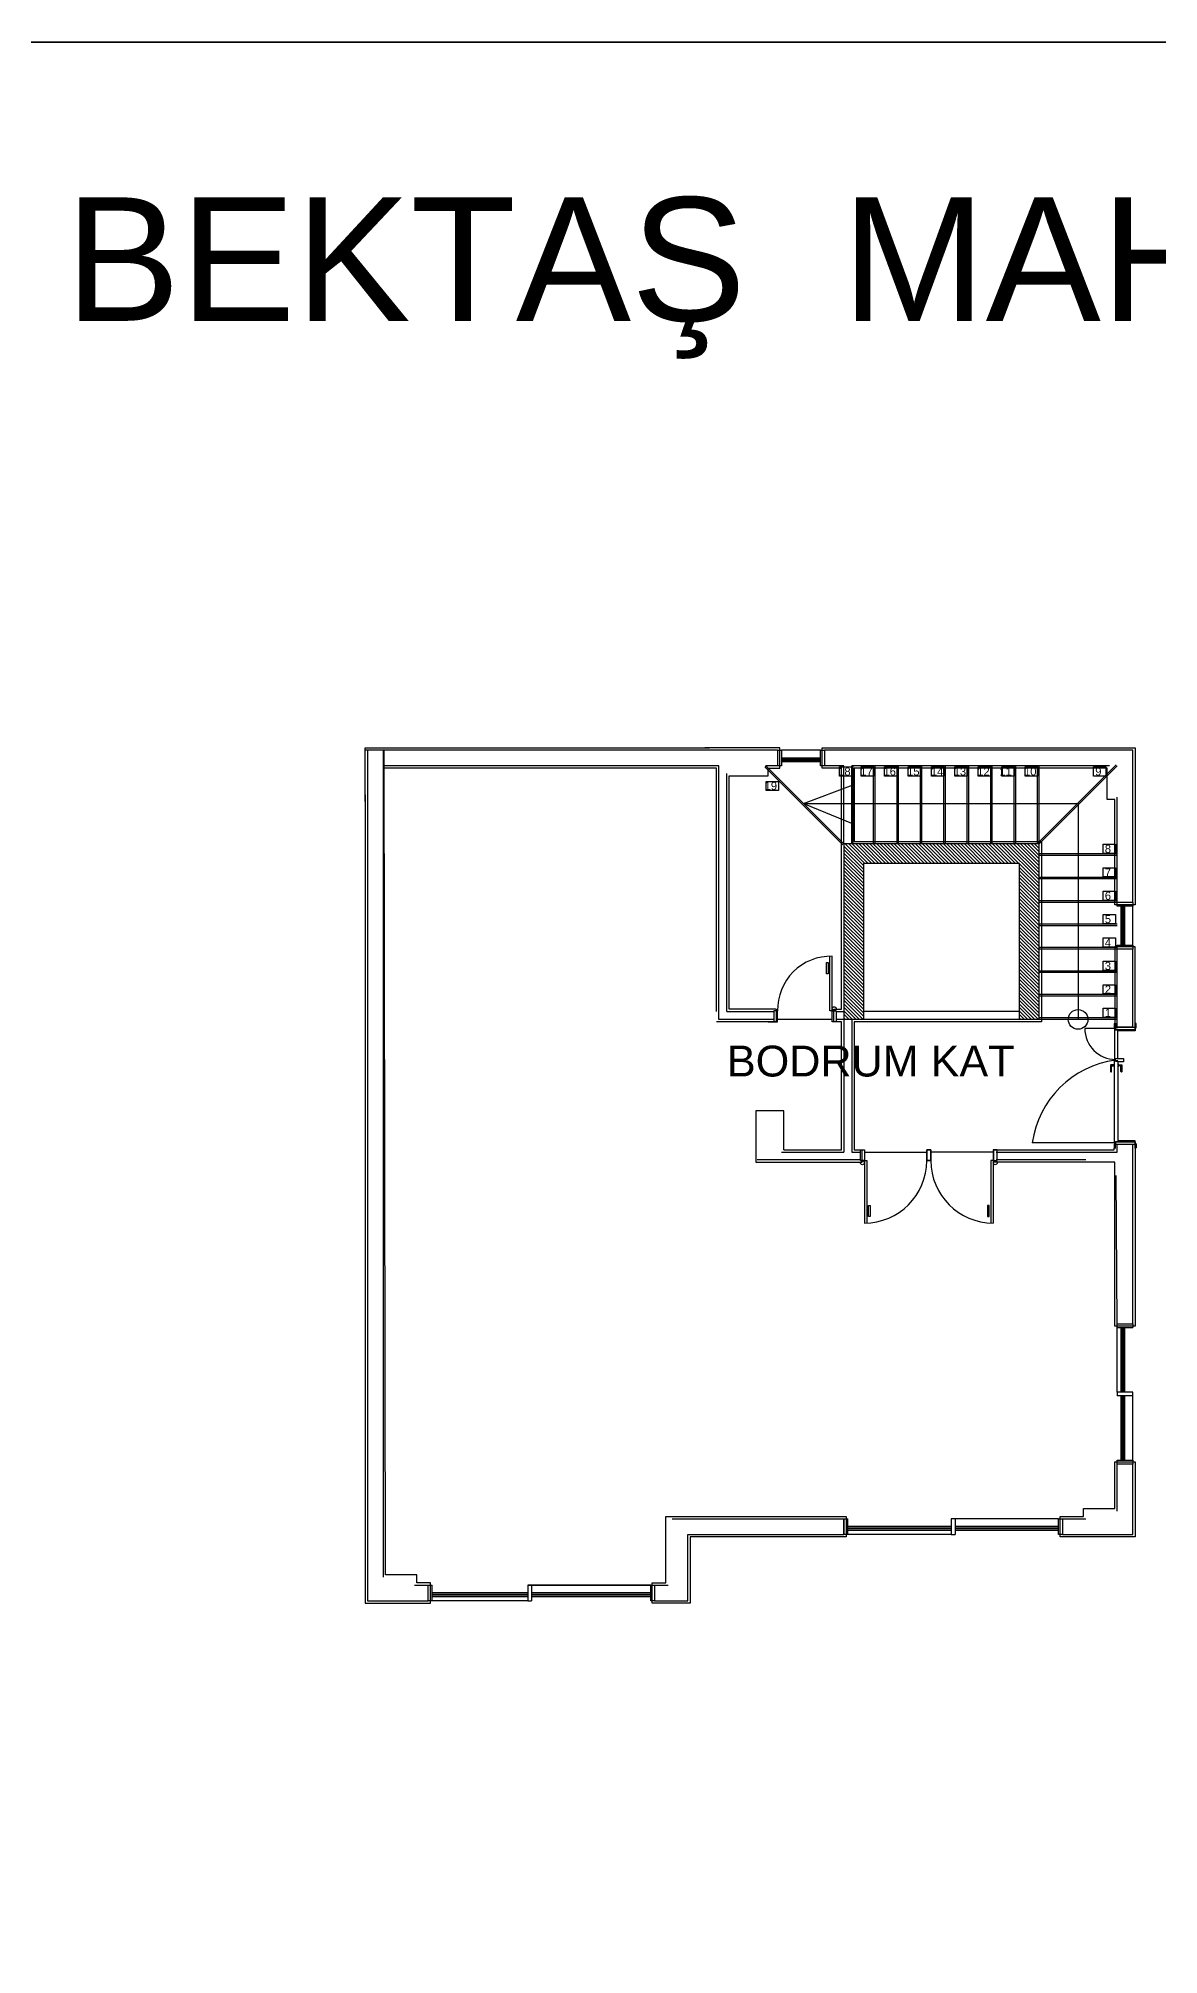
# Model space of a CAD drawing. Header units: millimetres. Extents: x 708 to 46452, y -4963 to 3960.
# Drawn here: x 5592 to 5951, y 3345 to 3959 of the extents above; entities that cross this region are included whole.
import ezdxf

# ---------------------------------------------------------------- set-up
doc = ezdxf.new("R2010")
doc.units = ezdxf.units.MM
doc.layers.add('görünüş1', color=251, linetype='Continuous', lineweight=35)
doc.layers.add('YAZI', color=40, linetype='Continuous', lineweight=25)
doc.styles.add('mimari altlik$0$194_PTB_WET_B1$0$Standard', font='arial.ttf')
doc.styles.get("Standard").update_dxf_attribs({"font": 'arial.ttf'})

msp = doc.modelspace()

# ---------------------------------------------------------------- linework, layer by layer
for p, q in [((5697.122, 3714.7), (5697.122, 3731.896)), ((5697.122, 3731.896), (5807.372, 3731.896)), ((5806.622, 3731.146), (5697.122, 3731.146)), ((5697.872, 3731.146), (5697.872, 3715.45)), ((5702.872, 3731.146), (5702.872, 3466.146)), ((5703.622, 3466.896), (5703.139, 3731.146)), ((5829.872, 3731.896), (5805.872, 3731.896)), ((5829.122, 3731.146), (5806.622, 3731.146)), ((5829.122, 3731.146), (5829.122, 3726.146)), ((5829.122, 3731.146), (5830.372, 3731.146)), ((5829.872, 3725.396), (5829.872, 3731.896)), ((5842.872, 3731.146), (5830.372, 3731.146)), ((5830.372, 3731.146), (5830.372, 3726.146)), ((5842.872, 3728.646), (5830.372, 3728.646)), ((5842.872, 3728.146), (5830.372, 3728.146)), ((5842.872, 3727.896), (5830.372, 3727.896)), ((5842.872, 3727.396), (5830.372, 3727.396)), ((5842.872, 3726.146), (5842.872, 3731.146)), ((5842.872, 3731.146), (5844.122, 3731.146)), ((5843.372, 3725.396), (5843.372, 3731.896)), ((5843.372, 3731.896), (5943.622, 3731.896)), ((5942.872, 3731.146), (5844.122, 3731.146)), ((5844.122, 3731.146), (5844.122, 3726.146)), ((5942.872, 3682.396), (5942.872, 3731.146)), ((5943.622, 3731.896), (5943.622, 3681.646)), ((5747.247, 3726.146), (5703.148, 3726.146)), ((5809.622, 3725.396), (5703.15, 3725.396)), ((5810.372, 3726.146), (5747.247, 3726.146)), ((5809.622, 3647.396), (5809.622, 3725.396)), ((5810.372, 3644.896), (5810.372, 3726.146)), ((5812.872, 3647.396), (5812.872, 3723.646)), ((5813.622, 3648.146), (5813.622, 3722.896)), ((5813.622, 3722.896), (5826.122, 3722.896)), ((5825.372, 3725.439), (5825.372, 3726.146)), ((5829.122, 3726.146), (5825.372, 3726.146)), ((5826.122, 3722.896), (5826.122, 3725.396)), ((5826.122, 3725.396), (5829.872, 3725.396)), ((5830.372, 3726.146), (5829.122, 3726.146)), ((5844.122, 3726.146), (5842.872, 3726.146)), ((5849.622, 3725.396), (5843.372, 3725.396)), ((5850.372, 3726.146), (5844.122, 3726.146)), ((5849.622, 3648.146), (5849.622, 3725.396)), ((5850.372, 3701.146), (5850.372, 3726.146)), ((5935.372, 3726.146), (5852.872, 3726.146)), ((5852.872, 3701.146), (5852.872, 3726.146)), ((5934.622, 3725.396), (5853.622, 3725.396)), ((5853.622, 3725.396), (5853.622, 3701.896)), ((5934.622, 3715.396), (5934.622, 3725.396)), ((5697.122, 3716.896), (5697.122, 3457.896)), ((5697.872, 3716.146), (5697.872, 3637.396)), ((5937.122, 3715.396), (5934.622, 3715.396)), ((5937.122, 3681.646), (5937.122, 3715.396)), ((5937.872, 3682.396), (5937.872, 3716.146)), ((5837.452, 3714.066), (5925.372, 3714.066)), ((5925.372, 3714.066), (5925.372, 3644.896)), ((5912.872, 3701.146), (5850.372, 3701.146)), ((5850.372, 3701.146), (5850.372, 3644.896)), ((5856.622, 3694.194), (5850.372, 3700.444)), ((5856.622, 3693.072), (5850.372, 3699.322)), ((5856.622, 3691.949), (5850.372, 3698.199)), ((5856.622, 3690.827), (5850.372, 3697.077)), ((5857.043, 3694.896), (5850.793, 3701.146)), ((5858.165, 3694.896), (5851.915, 3701.146)), ((5859.288, 3694.896), (5853.038, 3701.146)), ((5853.622, 3701.896), (5913.622, 3701.896)), ((5860.41, 3694.896), (5854.16, 3701.146)), ((5861.533, 3694.896), (5855.283, 3701.146)), ((5862.655, 3694.896), (5856.405, 3701.146)), ((5863.778, 3694.896), (5857.528, 3701.146)), ((5864.9, 3694.896), (5858.65, 3701.146)), ((5866.023, 3694.896), (5859.773, 3701.146)), ((5867.145, 3694.896), (5860.895, 3701.146)), ((5868.268, 3694.896), (5862.018, 3701.146)), ((5869.39, 3694.896), (5863.14, 3701.146)), ((5870.513, 3694.896), (5864.263, 3701.146)), ((5871.636, 3694.896), (5865.386, 3701.146)), ((5872.758, 3694.896), (5866.508, 3701.146)), ((5873.881, 3694.896), (5867.631, 3701.146)), ((5875.003, 3694.896), (5868.753, 3701.146)), ((5876.126, 3694.896), (5869.876, 3701.146)), ((5877.248, 3694.896), (5870.998, 3701.146)), ((5878.371, 3694.896), (5872.121, 3701.146)), ((5879.493, 3694.896), (5873.243, 3701.146)), ((5880.616, 3694.896), (5874.366, 3701.146)), ((5881.738, 3694.896), (5875.488, 3701.146)), ((5882.861, 3694.896), (5876.611, 3701.146)), ((5883.983, 3694.896), (5877.733, 3701.146)), ((5885.106, 3694.896), (5878.856, 3701.146)), ((5886.228, 3694.896), (5879.978, 3701.146)), ((5887.351, 3694.896), (5881.101, 3701.146)), ((5888.474, 3694.896), (5882.224, 3701.146)), ((5889.596, 3694.896), (5883.346, 3701.146)), ((5890.719, 3694.896), (5884.469, 3701.146)), ((5891.841, 3694.896), (5885.591, 3701.146)), ((5892.964, 3694.896), (5886.714, 3701.146)), ((5894.086, 3694.896), (5887.836, 3701.146)), ((5895.209, 3694.896), (5888.959, 3701.146)), ((5896.331, 3694.896), (5890.081, 3701.146)), ((5897.454, 3694.896), (5891.204, 3701.146)), ((5898.576, 3694.896), (5892.326, 3701.146)), ((5899.699, 3694.896), (5893.449, 3701.146)), ((5900.821, 3694.896), (5894.571, 3701.146)), ((5901.944, 3694.896), (5895.694, 3701.146)), ((5903.066, 3694.896), (5896.816, 3701.146)), ((5904.189, 3694.896), (5897.939, 3701.146)), ((5905.312, 3694.896), (5899.062, 3701.146)), ((5906.434, 3694.896), (5900.184, 3701.146)), ((5912.872, 3689.581), (5901.307, 3701.146)), ((5912.872, 3690.703), (5902.429, 3701.146)), ((5912.872, 3691.826), (5903.552, 3701.146)), ((5912.872, 3692.948), (5904.674, 3701.146)), ((5912.872, 3694.071), (5905.797, 3701.146)), ((5912.872, 3695.193), (5906.919, 3701.146)), ((5912.872, 3696.316), (5908.042, 3701.146)), ((5912.872, 3697.438), (5909.164, 3701.146)), ((5912.872, 3698.561), (5910.287, 3701.146)), ((5912.872, 3699.683), (5911.409, 3701.146)), ((5912.872, 3700.806), (5912.532, 3701.146)), ((5912.872, 3644.896), (5912.872, 3701.146)), ((5937.872, 3697.896), (5912.872, 3697.896)), ((5937.872, 3697.396), (5912.872, 3697.396)), ((5913.622, 3701.896), (5913.622, 3644.146)), ((5856.622, 3689.704), (5850.372, 3695.954)), ((5856.622, 3688.582), (5850.372, 3694.832)), ((5856.622, 3687.459), (5850.372, 3693.709)), ((5856.622, 3686.336), (5850.372, 3692.586)), ((5856.622, 3685.214), (5850.372, 3691.464)), ((5856.622, 3684.091), (5850.372, 3690.341)), ((5906.622, 3694.896), (5856.622, 3694.896)), ((5856.622, 3694.896), (5856.622, 3644.896)), ((5906.622, 3644.896), (5906.622, 3694.896)), ((5912.872, 3688.458), (5906.622, 3694.708)), ((5912.872, 3687.336), (5906.622, 3693.586)), ((5912.872, 3686.213), (5906.622, 3692.463)), ((5912.872, 3685.091), (5906.622, 3691.341)), ((5912.872, 3683.968), (5906.622, 3690.218)), ((5937.872, 3690.396), (5912.872, 3690.396)), ((5856.622, 3682.969), (5850.372, 3689.219)), ((5856.622, 3681.846), (5850.372, 3688.096)), ((5856.622, 3680.724), (5850.372, 3686.974)), ((5856.622, 3679.601), (5850.372, 3685.851)), ((5856.622, 3678.479), (5850.372, 3684.729)), ((5912.872, 3682.845), (5906.622, 3689.095)), ((5912.872, 3681.723), (5906.622, 3687.973)), ((5912.872, 3680.6), (5906.622, 3686.85)), ((5912.872, 3679.478), (5906.622, 3685.728)), ((5912.872, 3678.355), (5906.622, 3684.605)), ((5937.872, 3689.896), (5912.872, 3689.896)), ((5856.622, 3677.356), (5850.372, 3683.606)), ((5856.622, 3676.234), (5850.372, 3682.484)), ((5856.622, 3675.111), (5850.372, 3681.361)), ((5856.622, 3673.989), (5850.372, 3680.239)), ((5856.622, 3672.866), (5850.372, 3679.116)), ((5856.622, 3671.744), (5850.372, 3677.994)), ((5912.872, 3677.233), (5906.622, 3683.483)), ((5912.872, 3676.11), (5906.622, 3682.36)), ((5912.872, 3674.988), (5906.622, 3681.238)), ((5912.872, 3673.865), (5906.622, 3680.115)), ((5912.872, 3672.743), (5906.622, 3678.993)), ((5912.872, 3671.62), (5906.622, 3677.87)), ((5937.872, 3682.896), (5912.872, 3682.896)), ((5937.872, 3682.396), (5912.872, 3682.396)), ((5943.622, 3681.646), (5937.122, 3681.646)), ((5942.872, 3682.396), (5937.872, 3682.396)), ((5937.872, 3681.146), (5937.872, 3682.396)), ((5942.872, 3681.146), (5937.872, 3681.146)), ((5939.122, 3668.646), (5939.122, 3681.146)), ((5939.622, 3668.646), (5939.622, 3681.146)), ((5939.872, 3668.646), (5939.872, 3681.146)), ((5940.372, 3668.646), (5940.372, 3681.146)), ((5942.872, 3682.396), (5942.872, 3681.146)), ((5942.872, 3668.646), (5942.872, 3681.146)), ((5856.622, 3670.621), (5850.372, 3676.871)), ((5856.622, 3669.499), (5850.372, 3675.749)), ((5856.622, 3668.376), (5850.372, 3674.626)), ((5856.622, 3667.253), (5850.372, 3673.503)), ((5856.622, 3666.131), (5850.372, 3672.381)), ((5912.872, 3670.498), (5906.622, 3676.748)), ((5912.872, 3669.375), (5906.622, 3675.625)), ((5912.872, 3668.253), (5906.622, 3674.503)), ((5912.872, 3667.13), (5906.622, 3673.38)), ((5912.872, 3666.008), (5906.622, 3672.258)), ((5937.872, 3675.396), (5912.872, 3675.396)), ((5937.872, 3674.896), (5912.872, 3674.896)), ((5856.622, 3665.008), (5850.372, 3671.258)), ((5856.622, 3663.886), (5850.372, 3670.136)), ((5856.622, 3662.763), (5850.372, 3669.013)), ((5856.622, 3661.641), (5850.372, 3667.891)), ((5856.622, 3660.518), (5850.372, 3666.768)), ((5856.622, 3659.396), (5850.372, 3665.646)), ((5912.872, 3664.885), (5906.622, 3671.135)), ((5912.872, 3663.762), (5906.622, 3670.012)), ((5912.872, 3662.64), (5906.622, 3668.89)), ((5912.872, 3661.517), (5906.622, 3667.767)), ((5912.872, 3660.395), (5906.622, 3666.645)), ((5912.872, 3659.272), (5906.622, 3665.522)), ((5937.872, 3667.896), (5912.872, 3667.896)), ((5937.872, 3667.396), (5912.872, 3667.396)), ((5943.622, 3668.146), (5937.122, 3668.146)), ((5937.122, 3668.146), (5937.122, 3641.646)), ((5937.872, 3667.396), (5937.872, 3668.646)), ((5937.872, 3668.646), (5942.872, 3668.646)), ((5937.872, 3642.396), (5937.872, 3667.396)), ((5942.872, 3667.396), (5937.872, 3667.396)), ((5942.872, 3668.646), (5942.872, 3667.396)), ((5942.872, 3642.396), (5942.872, 3667.396)), ((5943.622, 3641.646), (5943.622, 3668.146)), ((5844.838, 3659.494, 0), (5844.838, 3663.083, 0)), ((5844.838, 3663.083, 0), (5845.284, 3663.083, 0)), ((5845.284, 3659.494, 0), (5844.838, 3659.494, 0)), ((5845.284, 3663.083, 0), (5845.284, 3659.494, 0)), ((5845.883, 3647.646, 0), (5845.883, 3665.132, 0)), ((5846.633, 3647.646, 0), (5846.633, 3665.146, 0)), ((5856.622, 3658.273), (5850.372, 3664.523)), ((5856.622, 3657.151), (5850.372, 3663.401)), ((5856.622, 3656.028), (5850.372, 3662.278)), ((5856.622, 3654.906), (5850.372, 3661.156)), ((5856.622, 3653.783), (5850.372, 3660.033)), ((5912.872, 3658.15), (5906.622, 3664.4)), ((5912.872, 3657.027), (5906.622, 3663.277)), ((5912.872, 3655.905), (5906.622, 3662.155)), ((5912.872, 3654.782), (5906.622, 3661.032)), ((5912.872, 3653.66), (5906.622, 3659.91)), ((5937.872, 3660.396), (5912.872, 3660.396)), ((5937.872, 3659.896), (5912.872, 3659.896)), ((5856.622, 3652.661), (5850.372, 3658.911)), ((5856.622, 3651.538), (5850.372, 3657.788)), ((5856.622, 3650.415), (5850.372, 3656.665)), ((5856.622, 3649.293), (5850.372, 3655.543)), ((5856.622, 3648.17), (5850.372, 3654.42)), ((5856.622, 3647.048), (5850.372, 3653.298)), ((5912.872, 3652.537), (5906.622, 3658.787)), ((5912.872, 3651.415), (5906.622, 3657.665)), ((5912.872, 3650.292), (5906.622, 3656.542)), ((5912.872, 3649.17), (5906.622, 3655.42)), ((5912.872, 3648.047), (5906.622, 3654.297)), ((5812.872, 3647.396), (5827.883, 3647.396)), ((5828.633, 3648.146), (5813.622, 3648.146)), ((5827.883, 3647.646, 0), (5827.883, 3644.146, 0)), ((5829.133, 3647.646, 0), (5827.883, 3647.646, 0)), ((5828.633, 3648.146), (5828.633, 3644.146)), ((5829.133, 3644.146, 0), (5829.133, 3647.646, 0)), ((5846.633, 3647.646, 0), (5845.883, 3647.646, 0)), ((5846.633, 3644.146, 0), (5846.633, 3647.646, 0)), ((5846.633, 3647.646, 0), (5847.883, 3647.646, 0)), ((5847.133, 3644.146), (5847.133, 3648.146)), ((5847.133, 3648.146), (5849.622, 3648.146)), ((5847.883, 3647.646, 0), (5847.883, 3644.146, 0)), ((5847.883, 3647.396), (5850.372, 3647.396)), ((5856.622, 3645.925), (5850.372, 3652.175)), ((5856.529, 3644.896), (5850.372, 3651.053)), ((5855.406, 3644.896), (5850.372, 3649.93)), ((5854.284, 3644.896), (5850.372, 3648.808)), ((5853.161, 3644.896), (5850.372, 3647.685)), ((5906.622, 3647.396), (5856.622, 3647.396)), ((5912.872, 3646.924), (5906.622, 3653.174)), ((5912.872, 3645.802), (5906.622, 3652.052)), ((5912.655, 3644.896), (5906.622, 3650.929)), ((5911.533, 3644.896), (5906.622, 3649.807)), ((5910.41, 3644.896), (5906.622, 3648.684)), ((5909.288, 3644.896), (5906.622, 3647.562)), ((5937.872, 3652.896), (5912.872, 3652.896)), ((5937.872, 3652.396), (5912.872, 3652.396)), ((5828.633, 3644.146), (5809.622, 3644.146)), ((5827.883, 3644.896), (5810.372, 3644.896)), ((5826.122, 3644.146), (5828.633, 3644.146)), ((5827.883, 3644.146, 0), (5829.133, 3644.146, 0)), ((5846.633, 3644.896), (5829.133, 3644.896)), ((5847.883, 3644.146, 0), (5846.633, 3644.146, 0)), ((5849.622, 3644.146), (5847.133, 3644.146)), ((5850.372, 3644.896), (5847.883, 3644.896)), ((5849.622, 3603.146), (5849.622, 3644.146)), ((5852.039, 3644.896), (5850.372, 3646.563)), ((5850.916, 3644.896), (5850.372, 3645.44)), ((5856.622, 3644.896), (5850.372, 3644.896)), ((5850.372, 3644.896), (5850.372, 3602.396)), ((5852.872, 3644.896), (5852.872, 3602.396)), ((5906.622, 3644.146), (5853.622, 3644.146)), ((5853.622, 3644.146), (5853.622, 3603.146)), ((5906.622, 3644.896), (5856.622, 3644.896)), ((5908.165, 3644.896), (5906.622, 3646.439)), ((5907.043, 3644.896), (5906.622, 3645.317)), ((5912.872, 3644.896), (5906.622, 3644.896)), ((5913.622, 3644.146), (5906.622, 3644.146)), ((5937.872, 3645.396), (5912.872, 3645.396)), ((5937.872, 3644.896), (5912.872, 3644.896)), ((5937.247, 3641.974), (5927.494, 3641.974)), ((5936.997, 3641.796), (5937.372, 3641.871)), ((5936.997, 3641.796), (5936.997, 3632.171)), ((5937.122, 3641.646), (5943.622, 3641.646)), ((5937.372, 3641.871), (5937.372, 3641.571)), ((5937.372, 3641.571), (5938.122, 3641.571)), ((5942.872, 3642.396), (5937.872, 3642.396)), ((5937.872, 3641.571), (5937.872, 3641.621)), ((5938.122, 3632.396), (5938.122, 3641.271)), ((5942.872, 3641.146), (5942.872, 3641.271)), ((5697.872, 3637.396), (5697.872, 3458.646)), ((5936.997, 3632.171), (5937.372, 3632.096)), ((5936.997, 3631.796), (5937.372, 3631.871)), ((5936.997, 3605.721), (5936.997, 3631.796)), ((5937.372, 3632.396), (5939.872, 3632.396)), ((5937.372, 3631.621), (5937.372, 3632.396)), ((5937.372, 3632.096), (5937.372, 3632.396)), ((5937.372, 3632.396), (5938.122, 3632.396)), ((5937.372, 3631.871), (5937.372, 3631.571)), ((5938.122, 3631.621), (5937.372, 3631.621)), ((5937.372, 3631.571), (5938.122, 3631.571)), ((5938.122, 3631.271), (5938.122, 3631.621)), ((5938.122, 3631.571), (5938.122, 3606.021)), ((5939.872, 3631.271), (5938.122, 3631.271)), ((5939.872, 3632.396), (5939.872, 3631.271)), ((5831.122, 3615.646), (5822.122, 3615.646)), ((5822.122, 3615.646), (5822.123, 3599.146)), ((5831.122, 3603.146), (5831.122, 3615.646)), ((5937.247, 3605.319), (5910.694, 3605.319)), ((5936.867, 3603.146), (5937.122, 3605.646)), ((5936.997, 3605.496), (5937.372, 3605.421)), ((5937.122, 3605.646), (5943.622, 3605.646)), ((5937.372, 3605.421), (5937.372, 3605.721)), ((5937.372, 3605.721), (5938.122, 3605.721)), ((5937.872, 3602.396), (5937.872, 3604.896)), ((5942.872, 3594.896), (5942.872, 3604.896)), ((5942.872, 3594.896), (5942.872, 3604.896)), ((5943.622, 3605.646), (5943.622, 3546.646)), ((5822.123, 3599.146), (5856.175, 3599.146)), ((5855.425, 3599.896), (5822.617, 3599.896)), ((5830.372, 3602.396), (5850.372, 3602.396)), ((5831.122, 3603.146), (5849.622, 3603.146)), ((5852.872, 3602.396), (5855.425, 3602.396)), ((5853.622, 3603.146), (5856.175, 3603.146)), ((5855.681, 3599.646, 0), (5855.681, 3603.146)), ((5855.681, 3603.146), (5856.931, 3603.146)), ((5856.931, 3599.646, 0), (5855.681, 3599.646, 0)), ((5856.175, 3599.146), (5856.175, 3603.146)), ((5856.931, 3603.146), (5856.931, 3599.646, 0)), ((5856.931, 3602.396), (5876.931, 3602.396)), ((5856.931, 3599.646, 0), (5856.931, 3579.646, 0)), ((5856.931, 3599.646, 0), (5857.681, 3599.646, 0)), ((5857.681, 3599.646, 0), (5857.681, 3579.66, 0)), ((5876.931, 3603.146), (5876.931, 3599.646, 0)), ((5878.181, 3603.146), (5876.931, 3603.146)), ((5876.931, 3599.646, 0), (5876.931, 3603.146)), ((5876.931, 3603.146), (5878.181, 3603.146)), ((5876.931, 3599.646, 0), (5878.181, 3599.646, 0)), ((5878.181, 3599.646, 0), (5876.931, 3599.646, 0)), ((5878.181, 3599.646, 0), (5878.181, 3603.146)), ((5878.181, 3603.146), (5878.181, 3599.646, 0)), ((5898.181, 3602.396), (5878.181, 3602.396)), ((5897.431, 3599.646, 0), (5897.431, 3579.66, 0)), ((5898.181, 3599.646, 0), (5897.431, 3599.646, 0)), ((5898.181, 3603.146), (5898.181, 3599.646, 0)), ((5899.431, 3603.146), (5898.181, 3603.146)), ((5898.181, 3599.646, 0), (5898.181, 3579.646, 0)), ((5898.181, 3599.646, 0), (5899.431, 3599.646, 0)), ((5898.425, 3599.146), (5898.425, 3603.146)), ((5898.425, 3603.146), (5936.867, 3603.146)), ((5926.867, 3599.146), (5898.425, 3599.146)), ((5899.175, 3602.396), (5937.617, 3602.396)), ((5927.872, 3599.896), (5899.175, 3599.896)), ((5899.431, 3599.646, 0), (5899.431, 3603.146)), ((5918.867, 3602.396), (5937.872, 3602.396)), ((5927.122, 3599.146), (5926.867, 3599.146)), ((5937.122, 3599.146), (5927.122, 3599.146)), ((5937.122, 3546.646), (5937.122, 3599.146)), ((5937.872, 3547.396), (5937.587, 3594.896)), ((5942.872, 3547.396), (5942.872, 3594.896)), ((5942.872, 3547.396), (5942.872, 3594.896)), ((5858.28, 3581.71, 0), (5858.28, 3585.299, 0)), ((5858.28, 3585.299, 0), (5858.726, 3585.299, 0)), ((5858.726, 3581.71, 0), (5858.28, 3581.71, 0)), ((5858.726, 3585.299, 0), (5858.726, 3581.71, 0)), ((5896.386, 3585.299, 0), (5896.386, 3581.71, 0)), ((5896.831, 3585.299, 0), (5896.386, 3585.299, 0)), ((5896.386, 3581.71, 0), (5896.831, 3581.71, 0)), ((5896.831, 3581.71, 0), (5896.831, 3585.299, 0)), ((5943.622, 3546.646), (5937.122, 3546.646)), ((5937.872, 3525.521), (5937.872, 3547.396)), ((5937.872, 3547.396), (5942.872, 3547.396)), ((5937.872, 3546.146), (5942.872, 3546.146)), ((5939.122, 3525.521), (5939.122, 3546.146)), ((5939.622, 3525.521), (5939.622, 3546.146)), ((5939.872, 3525.521), (5939.872, 3546.146)), ((5940.372, 3525.521), (5940.372, 3546.146)), ((5942.872, 3547.396), (5942.872, 3546.146)), ((5942.872, 3525.521), (5937.872, 3525.521)), ((5937.872, 3525.521), (5937.872, 3524.271)), ((5942.872, 3524.271), (5937.872, 3524.271)), ((5939.122, 3503.646), (5939.122, 3524.271)), ((5939.622, 3503.646), (5939.622, 3524.271)), ((5939.872, 3503.646), (5939.872, 3524.271)), ((5940.372, 3503.646), (5940.372, 3524.271)), ((5942.872, 3503.646), (5942.872, 3525.521)), ((5697.872, 3519.913), (5697.872, 3476.646)), ((5937.122, 3488.146), (5937.122, 3503.146)), ((5937.122, 3503.146), (5943.622, 3503.146)), ((5937.872, 3502.396), (5937.872, 3503.646)), ((5937.872, 3503.646), (5942.872, 3503.646)), ((5937.872, 3487.396), (5937.872, 3502.396)), ((5942.872, 3502.396), (5937.872, 3502.396)), ((5942.872, 3503.646), (5942.872, 3502.396)), ((5942.872, 3479.896), (5942.872, 3502.396)), ((5942.872, 3479.896), (5942.872, 3502.396)), ((5943.622, 3503.146), (5943.622, 3479.146)), ((5927.122, 3485.646), (5927.122, 3488.146)), ((5927.122, 3488.146), (5937.122, 3488.146)), ((5793.372, 3464.396), (5793.372, 3485.646)), ((5793.372, 3485.646), (5851.122, 3485.646)), ((5795.372, 3484.896), (5850.372, 3484.896)), ((5834.122, 3484.896), (5834.122, 3484.896)), ((5850.372, 3484.896), (5850.372, 3479.896)), ((5850.372, 3484.896), (5851.622, 3484.896)), ((5850.372, 3479.896), (5850.372, 3484.896)), ((5851.122, 3485.646), (5851.122, 3479.146)), ((5851.622, 3479.896), (5851.622, 3484.896)), ((5884.747, 3482.396), (5851.622, 3482.396)), ((5884.747, 3481.896), (5851.622, 3481.896)), ((5884.747, 3481.646), (5851.622, 3481.646)), ((5919.122, 3484.896), (5884.747, 3484.896)), ((5884.747, 3484.896), (5884.747, 3479.896)), ((5885.997, 3484.896), (5885.997, 3479.896)), ((5919.122, 3482.396), (5885.997, 3482.396)), ((5919.122, 3481.896), (5885.997, 3481.896)), ((5919.122, 3481.646), (5885.997, 3481.646)), ((5919.122, 3479.896), (5919.122, 3484.896)), ((5919.122, 3484.896), (5920.372, 3484.896)), ((5919.622, 3479.146), (5919.622, 3485.646)), ((5919.622, 3485.646), (5927.122, 3485.646)), ((5920.372, 3484.997), (5920.372, 3479.896)), ((5920.372, 3484.896), (5927.872, 3484.896)), ((5920.372, 3484.896), (5920.372, 3479.896)), ((5697.872, 3476.646), (5697.872, 3458.646)), ((5800.372, 3458.646), (5800.372, 3479.896)), ((5800.372, 3479.896), (5850.372, 3479.896)), ((5851.122, 3479.146), (5801.122, 3479.146)), ((5801.122, 3479.146), (5801.122, 3457.896)), ((5834.122, 3479.896), (5834.122, 3479.896)), ((5884.747, 3479.896), (5850.372, 3479.896)), ((5884.747, 3481.146), (5851.622, 3481.146)), ((5884.747, 3479.896), (5885.997, 3479.896)), ((5919.122, 3481.146), (5885.997, 3481.146)), ((5920.372, 3479.896), (5919.122, 3479.896)), ((5943.622, 3479.146), (5919.622, 3479.146)), ((5920.372, 3479.896), (5942.872, 3479.896)), ((5713.622, 3466.896), (5703.622, 3466.896)), ((5712.872, 3463.646), (5718.497, 3463.646)), ((5713.622, 3464.396), (5713.622, 3466.896)), ((5717.997, 3464.396), (5713.622, 3464.396)), ((5717.247, 3463.646), (5718.497, 3463.646)), ((5717.247, 3458.646), (5717.247, 3463.646)), ((5717.997, 3457.896), (5717.997, 3464.396)), ((5718.497, 3458.646), (5718.497, 3463.646)), ((5749.122, 3463.646), (5788.497, 3463.646)), ((5788.497, 3463.646), (5749.122, 3463.646)), ((5749.122, 3463.646), (5749.122, 3458.646)), ((5750.372, 3463.646), (5750.372, 3458.646)), ((5788.497, 3458.646), (5788.497, 3463.646)), ((5788.497, 3463.646), (5789.747, 3463.646)), ((5788.997, 3457.896), (5788.997, 3464.396)), ((5788.997, 3464.396), (5793.372, 3464.396)), ((5789.747, 3463.646), (5794.122, 3463.646)), ((5789.747, 3463.646), (5789.747, 3458.646)), ((5697.122, 3457.896), (5717.997, 3457.896)), ((5697.872, 3458.646), (5717.247, 3458.646)), ((5749.122, 3458.646), (5717.247, 3458.646)), ((5749.122, 3461.146), (5718.497, 3461.146)), ((5749.122, 3460.646), (5718.497, 3460.646)), ((5749.122, 3460.396), (5718.497, 3460.396)), ((5749.122, 3459.896), (5718.497, 3459.896)), ((5749.122, 3458.646), (5750.372, 3458.646)), ((5788.497, 3461.146), (5750.372, 3461.146)), ((5788.497, 3460.646), (5750.372, 3460.646)), ((5788.497, 3460.396), (5750.372, 3460.396)), ((5788.497, 3459.896), (5750.372, 3459.896)), ((5789.747, 3458.646), (5788.497, 3458.646)), ((5801.122, 3457.896), (5788.997, 3457.896)), ((5789.747, 3458.646), (5800.372, 3458.646))]:
    msp.add_line(p, q)
for points in [[(5850.019, 3700.793), (5825.019, 3725.793)], [(5850.372, 3701.146), (5825.372, 3726.146)], [(5852.872, 3701.146), (5852.872, 3726.146)], [(5853.372, 3701.146), (5853.372, 3726.146)], [(5859.872, 3701.146), (5859.872, 3726.146)], [(5860.372, 3701.146), (5860.372, 3726.146)], [(5867.372, 3701.146), (5867.372, 3726.146)], [(5867.872, 3701.146), (5867.872, 3726.146)], [(5874.872, 3701.146), (5874.872, 3726.146)], [(5875.372, 3701.146), (5875.372, 3726.146)], [(5882.372, 3701.146), (5882.372, 3726.146)], [(5882.872, 3701.146), (5882.872, 3726.146)], [(5889.872, 3701.146), (5889.872, 3726.146)], [(5890.372, 3701.146), (5890.372, 3726.146)], [(5897.372, 3701.146), (5897.372, 3726.146)], [(5897.872, 3701.146), (5897.872, 3726.146)], [(5904.872, 3701.146), (5904.872, 3726.146)], [(5905.372, 3701.146), (5905.372, 3726.146)], [(5912.372, 3701.146), (5912.372, 3726.146)], [(5912.519, 3701.5), (5937.519, 3726.5)], [(5912.872, 3701.146), (5912.872, 3726.146)], [(5912.872, 3701.146), (5937.872, 3726.146)], [(5837.452, 3714.066), (5853.372, 3720.106)], [(5837.452, 3714.066), (5853.372, 3707.606)], [(5936.997, 3643.571), (5937.372, 3643.646), (5937.372, 3642.146), (5936.997, 3642.221), (5936.997, 3643.571)], [(5943.997, 3643.571), (5943.622, 3643.646), (5943.622, 3642.146), (5943.997, 3642.221), (5943.997, 3643.571)], [(5936.997, 3603.721), (5937.372, 3603.646), (5937.372, 3605.146), (5936.997, 3605.071), (5936.997, 3603.721)], [(5943.997, 3603.721), (5943.622, 3603.646), (5943.622, 3605.146), (5943.997, 3605.071), (5943.997, 3603.721)]]:
    msp.add_lwpolyline(points)
for points in [[(5829.434, 3718.204), (5825.469, 3718.204), (5825.469, 3721.165), (5829.434, 3721.165)], [(5852.872, 3722.829), (5848.907, 3722.829), (5848.907, 3725.789), (5852.872, 3725.789)], [(5859.872, 3722.829), (5855.907, 3722.829), (5855.907, 3725.789), (5859.872, 3725.789)], [(5867.372, 3722.829), (5863.407, 3722.829), (5863.407, 3725.789), (5867.372, 3725.789)], [(5874.872, 3722.829), (5870.907, 3722.829), (5870.907, 3725.789), (5874.872, 3725.789)], [(5882.372, 3722.829), (5878.407, 3722.829), (5878.407, 3725.789), (5882.372, 3725.789)], [(5889.872, 3722.829), (5885.907, 3722.829), (5885.907, 3725.789), (5889.872, 3725.789)], [(5897.372, 3722.829), (5893.407, 3722.829), (5893.407, 3725.789), (5897.372, 3725.789)], [(5904.872, 3722.829), (5900.907, 3722.829), (5900.907, 3725.789), (5904.872, 3725.789)], [(5912.372, 3722.829), (5908.407, 3722.829), (5908.407, 3725.789), (5912.372, 3725.789)], [(5934.239, 3722.829), (5930.274, 3722.829), (5930.274, 3725.789), (5934.239, 3725.789)], [(5937.305, 3698.048), (5933.341, 3698.048), (5933.341, 3701.009), (5937.305, 3701.009)], [(5937.305, 3690.548), (5933.341, 3690.548), (5933.341, 3693.509), (5937.305, 3693.509)], [(5937.305, 3683.048), (5933.341, 3683.048), (5933.341, 3686.009), (5937.305, 3686.009)], [(5937.305, 3675.548), (5933.341, 3675.548), (5933.341, 3678.509), (5937.305, 3678.509)], [(5937.305, 3668.048), (5933.341, 3668.048), (5933.341, 3671.009), (5937.305, 3671.009)], [(5937.305, 3660.548), (5933.341, 3660.548), (5933.341, 3663.509), (5937.305, 3663.509)], [(5937.305, 3653.048), (5933.341, 3653.048), (5933.341, 3656.009), (5937.305, 3656.009)], [(5937.305, 3645.548), (5933.341, 3645.548), (5933.341, 3648.509), (5937.305, 3648.509)], [(5937.372, 3642.396), (5943.622, 3642.396), (5943.622, 3641.271), (5938.122, 3641.271), (5938.122, 3641.621), (5937.372, 3641.621)], [(5937.372, 3604.896), (5943.622, 3604.896), (5943.622, 3606.021), (5938.122, 3606.021), (5938.122, 3605.671), (5937.372, 3605.671)]]:
    msp.add_lwpolyline(points, close=True)
for points in [[(5936.872, 3630.371), (5935.897, 3630.371, 0.4142136), (5935.747, 3630.221), (5935.747, 3628.185, 1), (5936.047, 3628.185), (5936.047, 3630.009, -0.4142136), (5936.11, 3630.071), (5936.872, 3630.071)], [(5936.997, 3630.721), (5936.935, 3630.721, 0.4142136), (5936.872, 3630.659), (5936.872, 3629.784, 0.4142136), (5936.935, 3629.721), (5936.997, 3629.721)], [(5938.122, 3629.721), (5938.185, 3629.721, 0.4142136), (5938.247, 3629.784), (5938.247, 3630.659, 0.4142136), (5938.185, 3630.721), (5938.122, 3630.721)], [(5938.247, 3630.371), (5939.222, 3630.371, -0.4142136), (5939.372, 3630.221), (5939.372, 3628.185, -1), (5939.072, 3628.185), (5939.072, 3630.009, 0.4142136), (5939.01, 3630.071), (5938.247, 3630.071)]]:
    msp.add_lwpolyline(points, format="xyb")
for centre, radius in [((5847.279, 3648.32), 0.621), ((5925.372, 3644.896), 3.148), ((5937.247, 3641.974), 0.125), ((5937.247, 3605.319), 0.125), ((5856.285, 3598.972, 0), 0.621), ((5898.827, 3598.972, 0), 0.621)]:
    msp.add_circle(centre, radius)
for centre, radius, start, end in [((5846.28, 3648, 0), 17.15, 88.81875, 181.18125), ((5937.372, 3641.974), 9.877, 180, 270.002761), ((5941.443, 3601.103), 31.036, 97.536176, 172.192921), ((5856.839, 3599.719, 0), 20.092, 270.261571, 359.791288), ((5898.272, 3599.719, 0), 20.092, 180.208712, 269.738429)]:
    msp.add_arc(centre, radius, start, end)
at = {"layer": 'görünüş1'}
msp.add_lwpolyline([(32044, 1327.92), (39173.702, 1327.92), (39173.702, 3959.23), (4950.496, 3957.991)], dxfattribs=at)

# ---------------------------------------------------------------- texts
at = {"attachment_point": 9, "style": 'mimari altlik$0$194_PTB_WET_B1$0$Standard'}
for s, insert, char_height in [('\\pt46.13936;19', (5828.971, 3718.379), 2.5633), ('18', (5852.51, 3723.003), 2.5633), ('17', (5859.606, 3723.003), 2.5633), ('16', (5867.032, 3723.003), 2.5633), ('15', (5874.592, 3723.003), 2.5633), ('14', (5882.193, 3723.003), 2.5633), ('13', (5889.518, 3723.003), 2.5633), ('\\pt46.13936;12', (5897.043, 3723.003), 2.5633), ('\\pt46.13936;11', (5904.125, 3723.003), 2.5633), ('10', (5912.027, 3723.003), 2.5633), ('9', (5932.839, 3723.003), 2.563), ('8', (5935.906, 3698.222), 2.563), ('7', (5935.906, 3690.722), 2.563), ('6', (5935.906, 3683.222), 2.563), ('5', (5935.906, 3675.722), 2.563), ('4', (5935.906, 3668.222), 2.563), ('3', (5935.906, 3660.722), 2.563), ('2', (5935.906, 3653.222), 2.563), ('1', (5935.906, 3645.722), 2.563)]:
    msp.add_mtext_dynamic_manual_height_columns(s, width=47.59002, gutter_width=12.816, heights=[0], dxfattribs=dict(at, insert=insert, char_height=char_height))
at = {"layer": 'YAZI'}
for s, height, p in [('BEKTAŞ  MAH. 1900 ADA 1 PARSEL  A BLOK NUMARATAJ ŞEMASI', 39.55599, (5601.03, 3868.712)), ('BODRUM KAT', 9.889, (5812.915, 3626.61))]:
    msp.add_text(s, height=height, dxfattribs=at).set_placement(p)

doc.saveas('drawing.dxf')
